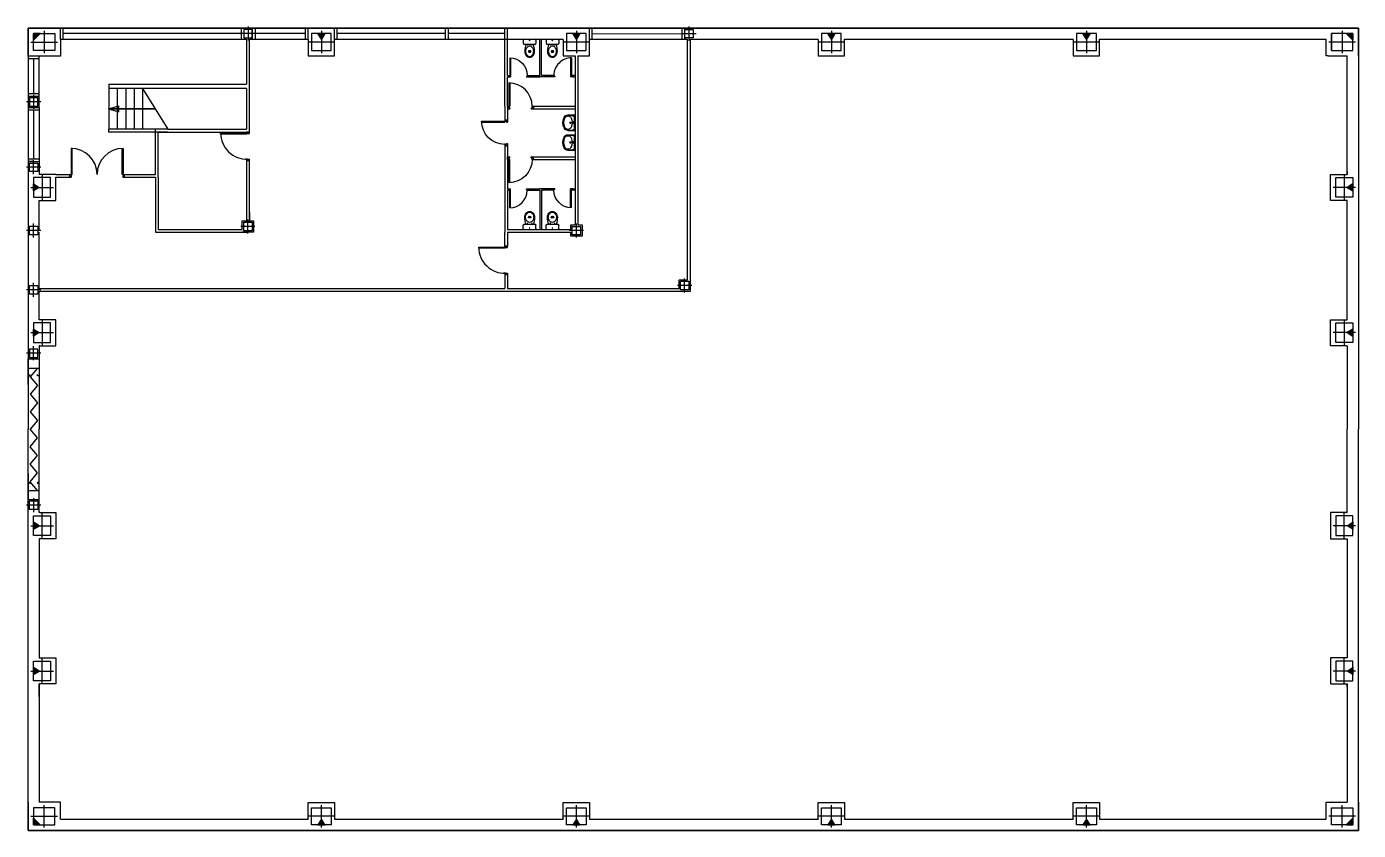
# Model space of a CAD drawing. Header units: millimetres. Extents: x 2499.3 to 2547.2, y 1705.7 to 1775.5.
# Drawn here: x 2499.88 to 2547.22, y 1746.9 to 1775.49 of the extents above; entities that cross this region are included whole.
import ezdxf

# ---------------------------------------------------------------- set-up
doc = ezdxf.new("R2010")
doc.units = ezdxf.units.MM
doc.linetypes.add('CENTER', pattern=[2, 1.25, -0.25, 0.25, -0.25])
doc.linetypes.add('PLANTA1$0$CONTINUA', pattern=[0])
for name, color, linetype in [('CABINAS', 7, 'Continuous'), ('ESTRUCTURA - PILARES', 7, 'Continuous'), ('ESTRUCTURA - PILARES - CRECIMIENTO', 7, 'Continuous'), ('ESTRUCTURA - PILARES EJES', 7, 'CENTER'), ('FORRADO', 7, 'Continuous'), ('MUROS', 7, 'Continuous'), ('Nave', 7, 'Continuous'), ('PROYECCION', 7, 'Continuous'), ('PUERTAS', 7, 'Continuous'), ('PUERTAS 2', 9, 'Continuous')]:
    doc.layers.add(name, color=color, linetype=linetype)
doc.layers.add('SANITARIOS', color=251, linetype='Continuous', true_color=0x646464)

# ---------------------------------------------------------------- blocks, each defined once
blk = doc.blocks.new('PLANTA1$0$SANLP')
for p, q in [((-0.275, -0.258), (-0.275, -0.022)), ((-0.275, -0.258), (-0.248, -0.08)), ((-0.258, -0.005), (0.258, -0.005)), ((-0.181, -0.022), (0.181, -0.022)), ((-0.042, -0.066), (0.042, -0.066)), ((-0.034, -0.17), (0.034, -0.17)), ((0, -0.023), (0, -0.108)), ((0, -0.136), (0, -0.204)), ((0.275, -0.258), (0.248, -0.08)), ((0.275, -0.258), (0.275, -0.022))]:
    blk.add_line(p, q)
for centre, radius in [((0, -0.066), 0.0254), ((0, -0.17), 0.0169)]:
    blk.add_circle(centre, radius)
for centre, radius, start, end in [((-0.258, -0.022), 0.0169, 90, 180), ((-0.123, -0.258), 0.152, 180, 245.5415), ((-0.181, -0.09), 0.0677, 90, 171.5088), ((-0.123, -0.258), 0.118, 114.4585, 180), ((-0.123, -0.258), 0.118, 180, 245.5415), ((0, 0.012), 0.449, 245.5415, 294.4585), ((0, -0.527), 0.415, 65.5415, 114.4585), ((0, 0.012), 0.415, 245.5415, 294.4585), ((0.123, -0.258), 0.118, 0, 65.5415), ((0.123, -0.258), 0.118, 294.4585, 0), ((0.181, -0.09), 0.0677, 8.4912, 90), ((0.123, -0.258), 0.152, 294.4585, 0), ((0.258, -0.022), 0.0169, 0, 90)]:
    blk.add_arc(centre, radius, start, end)
blk = doc.blocks.new('PLANTA1$0$825')
for p, q in [((0.004, -0.061), (0.004, -0.945)), ((0.035, -0.061), (0.035, -0.886)), ((-0.046, -0.886), (0.035, -0.886)), ((0.004, -0.945), (0.035, -0.945)), ((0.035, -0.945), (0.035, -0.986)), ((0.799, -0.945), (0.829, -0.945)), ((0.799, -0.945), (0.799, -0.986)), ((0.829, -0.886), (0.829, -0.945)), ((0.829, -0.886), (0.879, -0.886)), ((-0.046, -0.986), (0.035, -0.986)), ((-0.046, -0.986), (0.035, -0.986)), ((0.799, -0.986), (0.879, -0.986))]:
    blk.add_line(p, q)
blk.add_arc((0.004, -0.886), 0.825, 0, 90)
blk = doc.blocks.new('PLANTA1$0$5H')
at = {"layer": 'SANITARIOS'}
for p, q in [((-195, 0), (195, 0)), ((-225, -30), (-225, -150)), ((-222, -157), (-204, -177)), ((-197, -180), (197, -180)), ((-46, -429), (-46, -428)), ((46, -429), (46, -428)), ((222, -157), (204, -177)), ((225, -30), (225, -150))]:
    blk.add_line(p, q, dxfattribs=at)
blk.add_lwpolyline([(-175, -429, 0.08047), (-162, -510, 0.089114), (-126, -576, 0.104875), (-67, -624, 0.119595), (0, -640, 0.119595), (67, -624, 0.104875), (126, -576, 0.089114), (162, -510, 0.08047), (175, -429, 0.08047)], format="xyb", dxfattribs=at)
blk.add_lwpolyline([(146, -429, 0.08047), (134, -358, 0.089114), (103, -301, 0.104875), (54, -261, 0.119595), (0, -248, 0.119595), (-54, -261, 0.104875), (-103, -301, 0.089114), (-134, -358, 0.08047), (-146, -429, 0.08047), (-134, -500, 0.089114), (-103, -558, 0.104875), (-54, -598, 0.119595), (0, -611, 0.119595), (54, -598, 0.104875), (103, -558, 0.089114), (134, -500, 0.08047)], format="xyb", close=True, dxfattribs=at)
for centre in [(-80, -208), (0, -50), (80, -208)]:
    blk.add_circle(centre, 6.92, dxfattribs=at)
for centre, radius, start, end in [((-195, -30), 30, 90, 180), ((195, -30), 30, 0, 90), ((-215, -150), 10, 180, 222.3196), ((-197, -170), 10, 222.3196, 270), ((801, -453), 976, 163.7546, 178.6065), ((-31, -428), 15, 114.8228, 180), ((0, -429), 45.7, 180, 0), ((0, -494), 88, 65.1772, 114.8228), ((-1, -486), 44.4, 37.3841, 141.5838), ((31, -428), 15, 0, 65.1772), ((-801, -453), 976, 1.3935, 16.2454), ((197, -170), 10, 270, 317.6804), ((215, -150), 10, 317.6804, 0)]:
    blk.add_arc(centre, radius, start, end, dxfattribs=at)
blk = doc.blocks.new('PLANTA1$0$A$C3D191EB4')
for p, q in [((0, 0.675), (0.08, 0.675)), ((0, 0.675), (0.08, 0.675)), ((0, 0.625), (0.08, 0.625)), ((0.05, 0.65), (0.08, 0.65)), ((0.05, 0), (0.05, 0.65)), ((0.08, 0.65), (0.08, 0.675)), ((0.08, 0.001), (0.08, 0.625)), ((0.645, 0.65), (0.645, 0.675)), ((0.645, 0.675), (0.725, 0.675)), ((0.645, 0.65), (0.675, 0.65)), ((0.675, 0.625), (0.675, 0.65)), ((0.675, 0.625), (0.725, 0.625))]:
    blk.add_line(p, q)
blk.add_arc((0.05, 0.625), 0.625, 270, 0)

msp = doc.modelspace()

# ---------------------------------------------------------------- hatches: boundary and pattern name
at = {"layer": 'ESTRUCTURA - PILARES - CRECIMIENTO'}
for points in [[(2500.363, 1775.237), (2500.133, 1775.237), (2500.133, 1775.007)], [(2510.488, 1775.237), (2510.363, 1775.037), (2510.238, 1775.237)], [(2519.553, 1775.237), (2519.428, 1775.037), (2519.303, 1775.237)], [(2528.617, 1775.237), (2528.492, 1775.037), (2528.367, 1775.237)], [(2537.682, 1775.237), (2537.557, 1775.037), (2537.432, 1775.237)], [(2546.791, 1775.237), (2547.021, 1775.237), (2547.021, 1775.007)], [(2500.133, 1769.894), (2500.333, 1769.769), (2500.133, 1769.644)], [(2547.021, 1769.894), (2546.821, 1769.769), (2547.021, 1769.644)], [(2500.133, 1764.726), (2500.333, 1764.601), (2500.133, 1764.476)], [(2547.021, 1764.726), (2546.821, 1764.601), (2547.021, 1764.476)], [(2500.133, 1757.607), (2500.333, 1757.732), (2500.133, 1757.857)], [(2547.021, 1757.607), (2546.821, 1757.732), (2547.021, 1757.857)], [(2500.133, 1752.439), (2500.333, 1752.564), (2500.133, 1752.689)], [(2547.021, 1752.439), (2546.821, 1752.564), (2547.021, 1752.689)], [(2500.363, 1747.096), (2500.133, 1747.096), (2500.133, 1747.326)], [(2510.488, 1747.096), (2510.363, 1747.296), (2510.238, 1747.096)], [(2519.553, 1747.096), (2519.428, 1747.296), (2519.303, 1747.096)], [(2528.617, 1747.096), (2528.492, 1747.296), (2528.367, 1747.096)], [(2537.682, 1747.096), (2537.557, 1747.296), (2537.432, 1747.096)], [(2546.791, 1747.096), (2547.021, 1747.096), (2547.021, 1747.326)]]:
    msp.add_hatch(color=256, dxfattribs=at).paths.add_polyline_path(points)

# ---------------------------------------------------------------- linework, layer by layer
for p, q in [((2499.933, 1762.756, 0), (2499.933, 1763.667, 0)), ((2499.933, 1763.667, 0), (2500.333, 1763.667, 0)), ((2500.333, 1763.667, 0), (2500.333, 1762.756, 0)), ((2499.937, 1763.343, 0), (2500.333, 1763.343, 0)), ((2499.937, 1763.027, 0), (2499.937, 1763.066, 0)), ((2499.937, 1763.066, 0), (2500.001, 1763.066, 0)), ((2500.001, 1763.066, 0), (2500.001, 1763.11, 0)), ((2500.27, 1763.343, 0), (2500.006, 1763.033, 0)), ((2500.006, 1763.033, 0), (2500.27, 1762.722, 0)), ((2500.27, 1763.066, 0), (2500.27, 1763.11, 0)), ((2500.337, 1763.066, 0), (2500.27, 1763.066, 0)), ((2500.27, 1762.722, 0), (2500.006, 1762.411, 0)), ((2500.006, 1762.411, 0), (2500.27, 1762.1, 0)), ((2500.27, 1762.1, 0), (2500.006, 1761.789, 0)), ((2500.27, 1761.479, 0), (2500.004, 1761.167, 0)), ((2500.006, 1761.789, 0), (2500.27, 1761.479, 0)), ((2500.27, 1760.854, 0), (2500.004, 1761.167, 0)), ((2500.006, 1760.544, 0), (2500.27, 1760.854, 0)), ((2500.27, 1760.233, 0), (2500.006, 1760.544, 0)), ((2500.006, 1759.922, 0), (2500.27, 1760.233, 0)), ((2499.933, 1759.577, 0), (2499.933, 1758.667, 0)), ((2500.27, 1759.611, 0), (2500.006, 1759.922, 0)), ((2500.006, 1759.3, 0), (2500.27, 1759.611, 0)), ((2500.333, 1758.667, 0), (2500.333, 1759.577, 0)), ((2499.937, 1759.306, 0), (2499.937, 1759.267, 0)), ((2499.937, 1759.267, 0), (2500.001, 1759.267, 0)), ((2500.001, 1759.267, 0), (2500.001, 1759.223, 0)), ((2500.27, 1758.99, 0), (2500.006, 1759.3, 0)), ((2500.337, 1759.267, 0), (2500.27, 1759.267, 0)), ((2500.27, 1759.267, 0), (2500.27, 1759.223, 0)), ((2499.933, 1758.667, 0), (2500.333, 1758.667, 0)), ((2499.937, 1758.99, 0), (2500.333, 1758.99, 0))]:
    msp.add_line(p, q)
at = {"color": 0, "linetype": 'ByBlock', "elevation": 0}
for points in [[(2506.779, 1771.664), (2506.779, 1771.699), (2507.704, 1771.699), (2507.704, 1771.664)], [(2507.704, 1771.737), (2507.704, 1771.699), (2507.739, 1771.699), (2507.739, 1771.689), (2507.804, 1771.689), (2507.804, 1771.737)], [(2501.496, 1771.153), (2501.461, 1771.153), (2501.461, 1770.228), (2501.496, 1770.228)], [(2503.276, 1771.153), (2503.311, 1771.153), (2503.311, 1770.228), (2503.276, 1770.228)], [(2501.423, 1770.228), (2501.461, 1770.228), (2501.461, 1770.193), (2501.471, 1770.193), (2501.471, 1770.128), (2501.423, 1770.128)], [(2503.348, 1770.228), (2503.311, 1770.228), (2503.311, 1770.193), (2503.301, 1770.193), (2503.301, 1770.128), (2503.348, 1770.128)], [(2515.953, 1767.604), (2515.953, 1767.639), (2516.878, 1767.639), (2516.878, 1767.604)], [(2516.878, 1767.676), (2516.878, 1767.639), (2516.913, 1767.639), (2516.913, 1767.629), (2516.978, 1767.629), (2516.978, 1767.676)]]:
    msp.add_lwpolyline(points, close=True, dxfattribs=at)
at = {"color": 0, "linetype": 'ByBlock'}
for centre, start, end in [((2507.704, 1771.699, 0), 180, 272.1685), ((2501.461, 1770.228, 0), 0, 90), ((2503.311, 1770.228, 0), 90, 180), ((2516.878, 1767.639), 180, 272.1685)]:
    msp.add_arc(centre, 0.925, start, end, dxfattribs=at)
at = {"layer": 'CABINAS', "linetype": 'PLANTA1$0$CONTINUA'}
for p, q in [((2518.129, 1773.75), (2518.129, 1775.037)), ((2518.179, 1773.75), (2518.179, 1775.037)), ((2516.978, 1773.75), (2517.005, 1773.75)), ((2516.978, 1773.7), (2517.005, 1773.7)), ((2517.73, 1773.75), (2517.73, 1773.7)), ((2517.73, 1773.75), (2518.126, 1773.75)), ((2517.73, 1773.7), (2518.126, 1773.7)), ((2518.129, 1773.75), (2518.126, 1773.75)), ((2518.575, 1773.7), (2518.126, 1773.7)), ((2518.575, 1773.75), (2518.179, 1773.75)), ((2518.575, 1773.75), (2518.575, 1773.7)), ((2519.378, 1773.75), (2519.3, 1773.75)), ((2516.978, 1769.669), (2517.005, 1769.669)), ((2517.73, 1769.669), (2517.73, 1769.719)), ((2517.73, 1769.719), (2518.126, 1769.719)), ((2517.73, 1769.669), (2518.126, 1769.669)), ((2518.575, 1769.719), (2518.126, 1769.719)), ((2518.129, 1769.669), (2518.126, 1769.669)), ((2518.129, 1769.669), (2518.129, 1768.275)), ((2518.179, 1769.669), (2518.179, 1768.275)), ((2518.575, 1769.669), (2518.179, 1769.669)), ((2518.575, 1769.669), (2518.575, 1769.719)), ((2519.378, 1769.669), (2519.3, 1769.669))]:
    msp.add_line(p, q, dxfattribs=at)
at = {"layer": 'CABINAS'}
for p, q in [((2517.005, 1773.75), (2517.005, 1773.7)), ((2519.3, 1773.75), (2519.3, 1773.7)), ((2517.005, 1769.669), (2517.005, 1769.719)), ((2519.3, 1769.669), (2519.3, 1769.719))]:
    msp.add_line(p, q, dxfattribs=at)
at = {"layer": 'ESTRUCTURA - PILARES', "elevation": 0}
for points in [[(2499.933, 1774.437), (2499.933, 1774.437), (2499.933, 1775.437), (2501.083, 1775.437)], [(2500.883, 1774.937), (2500.883, 1774.637), (2500.133, 1774.637), (2500.133, 1775.237), (2500.883, 1775.237), (2500.883, 1774.937)], [(2510.013, 1774.937), (2510.013, 1774.637), (2510.713, 1774.637), (2510.713, 1775.237), (2510.013, 1775.237), (2510.013, 1774.937)], [(2528.142, 1774.937), (2528.142, 1774.637), (2528.842, 1774.637), (2528.842, 1775.237), (2528.142, 1775.237), (2528.142, 1774.937)], [(2537.207, 1774.937), (2537.207, 1774.637), (2537.907, 1774.637), (2537.907, 1775.237), (2537.207, 1775.237), (2537.207, 1774.937)], [(2547.221, 1774.437), (2547.221, 1774.437), (2547.221, 1775.437), (2546.071, 1775.437)], [(2546.271, 1774.937), (2546.271, 1774.637), (2547.021, 1774.637), (2547.021, 1775.237), (2546.271, 1775.237), (2546.271, 1774.937)], [(2501.083, 1775.037), (2501.083, 1774.937), (2501.083, 1774.437), (2500.333, 1774.437)], [(2500.433, 1769.419), (2500.733, 1769.419), (2500.733, 1770.119), (2500.133, 1770.119), (2500.133, 1769.419), (2500.433, 1769.419)], [(2546.721, 1769.419), (2546.421, 1769.419), (2546.421, 1770.119), (2547.021, 1770.119), (2547.021, 1769.419), (2546.721, 1769.419)], [(2507.549, 1768.275), (2507.549, 1768.574), (2507.948, 1768.574), (2507.948, 1768.175)], [(2507.948, 1768.175), (2507.549, 1768.175)], [(2500.433, 1764.251), (2500.733, 1764.251), (2500.733, 1764.951), (2500.133, 1764.951), (2500.133, 1764.251), (2500.433, 1764.251)], [(2546.721, 1764.251), (2546.421, 1764.251), (2546.421, 1764.951), (2547.021, 1764.951), (2547.021, 1764.251), (2546.721, 1764.251)], [(2500.433, 1758.082), (2500.733, 1758.082), (2500.733, 1757.382), (2500.133, 1757.382), (2500.133, 1758.082), (2500.433, 1758.082)], [(2546.721, 1758.082), (2546.421, 1758.082), (2546.421, 1757.382), (2547.021, 1757.382), (2547.021, 1758.082), (2546.721, 1758.082)], [(2500.433, 1752.914), (2500.733, 1752.914), (2500.733, 1752.214), (2500.133, 1752.214), (2500.133, 1752.914), (2500.433, 1752.914)], [(2546.721, 1752.914), (2546.421, 1752.914), (2546.421, 1752.214), (2547.021, 1752.214), (2547.021, 1752.914), (2546.721, 1752.914)], [(2499.933, 1747.896), (2499.933, 1747.896), (2499.933, 1746.896), (2501.083, 1746.896)], [(2501.083, 1747.296), (2501.083, 1747.396), (2501.083, 1747.896), (2500.333, 1747.896)], [(2546.071, 1747.296), (2546.071, 1747.396), (2546.071, 1747.896), (2546.821, 1747.896)], [(2547.221, 1747.896), (2547.221, 1747.896), (2547.221, 1746.896), (2546.071, 1746.896)], [(2500.883, 1747.396), (2500.883, 1747.696), (2500.133, 1747.696), (2500.133, 1747.096), (2500.883, 1747.096), (2500.883, 1747.396)], [(2510.013, 1747.396), (2510.013, 1747.696), (2510.713, 1747.696), (2510.713, 1747.096), (2510.013, 1747.096), (2510.013, 1747.396)], [(2528.142, 1747.396), (2528.142, 1747.696), (2528.842, 1747.696), (2528.842, 1747.096), (2528.142, 1747.096), (2528.142, 1747.396)], [(2537.207, 1747.396), (2537.207, 1747.696), (2537.907, 1747.696), (2537.907, 1747.096), (2537.207, 1747.096), (2537.207, 1747.396)], [(2546.271, 1747.396), (2546.271, 1747.696), (2547.021, 1747.696), (2547.021, 1747.096), (2546.271, 1747.096), (2546.271, 1747.396)]]:
    msp.add_lwpolyline(points, dxfattribs=at)
for points in [[(2507.904, 1775.387), (2507.604, 1775.387), (2507.604, 1775.087), (2507.904, 1775.087)], [(2500.283, 1772.959), (2499.983, 1772.959), (2499.983, 1772.659), (2500.283, 1772.659)], [(2500.283, 1770.334), (2499.983, 1770.334), (2499.983, 1770.634), (2500.283, 1770.634)], [(2500.283, 1768.085), (2499.983, 1768.085), (2499.983, 1768.385), (2500.283, 1768.385)], [(2507.898, 1768.225), (2507.598, 1768.225), (2507.598, 1768.525), (2507.898, 1768.525)], [(2500.283, 1765.975), (2499.983, 1765.975), (2499.983, 1766.275), (2500.283, 1766.275)], [(2500.283, 1764.017), (2499.983, 1764.017), (2499.983, 1763.717), (2500.283, 1763.717)], [(2500.283, 1758.316), (2499.983, 1758.316), (2499.983, 1758.616), (2500.283, 1758.616)]]:
    msp.add_lwpolyline(points, close=True, dxfattribs=at)
at = {"layer": 'ESTRUCTURA - PILARES'}
for points in [[(2519.078, 1774.937), (2519.078, 1774.637), (2519.778, 1774.637), (2519.778, 1775.237), (2519.078, 1775.237), (2519.078, 1774.937)], [(2523.179, 1775.037), (2523.179, 1775.437)], [(2523.679, 1775.437), (2523.679, 1775.437)], [(2519.226, 1768.275), (2519.226, 1768.431), (2519.378, 1768.431)], [(2519.478, 1768.431), (2519.625, 1768.431), (2519.625, 1768.032), (2519.226, 1768.032), (2519.226, 1768.175)], [(2523.073, 1766.175), (2523.073, 1766.478), (2523.378, 1766.478)], [(2519.078, 1747.396), (2519.078, 1747.696), (2519.778, 1747.696), (2519.778, 1747.096), (2519.078, 1747.096), (2519.078, 1747.396)]]:
    msp.add_lwpolyline(points, dxfattribs=at)
for points in [[(2523.579, 1775.085), (2523.279, 1775.085), (2523.279, 1775.385), (2523.579, 1775.385)], [(2519.576, 1768.081), (2519.276, 1768.081), (2519.276, 1768.381), (2519.576, 1768.381)], [(2523.423, 1766.129), (2523.123, 1766.129), (2523.123, 1766.429), (2523.423, 1766.429)]]:
    msp.add_lwpolyline(points, close=True, dxfattribs=at)
at = {"layer": 'ESTRUCTURA - PILARES - CRECIMIENTO', "elevation": 0}
for points in [[(2500.363, 1775.237), (2500.133, 1775.237), (2500.133, 1775.007), (2500.363, 1775.237)], [(2510.488, 1775.237), (2510.363, 1775.037), (2510.238, 1775.237), (2510.488, 1775.237)], [(2528.617, 1775.237), (2528.492, 1775.037), (2528.367, 1775.237), (2528.617, 1775.237)], [(2537.682, 1775.237), (2537.557, 1775.037), (2537.432, 1775.237), (2537.682, 1775.237)], [(2546.791, 1775.237), (2547.021, 1775.237), (2547.021, 1775.007), (2546.791, 1775.237)], [(2500.133, 1769.894), (2500.333, 1769.769), (2500.133, 1769.644), (2500.133, 1769.894)], [(2547.021, 1769.894), (2546.821, 1769.769), (2547.021, 1769.644), (2547.021, 1769.894)], [(2500.133, 1764.726), (2500.333, 1764.601), (2500.133, 1764.476), (2500.133, 1764.726)], [(2547.021, 1764.726), (2546.821, 1764.601), (2547.021, 1764.476), (2547.021, 1764.726)], [(2500.133, 1757.607), (2500.333, 1757.732), (2500.133, 1757.857), (2500.133, 1757.607)], [(2547.021, 1757.607), (2546.821, 1757.732), (2547.021, 1757.857), (2547.021, 1757.607)], [(2500.133, 1752.439), (2500.333, 1752.564), (2500.133, 1752.689), (2500.133, 1752.439)], [(2547.021, 1752.439), (2546.821, 1752.564), (2547.021, 1752.689), (2547.021, 1752.439)], [(2500.363, 1747.096), (2500.133, 1747.096), (2500.133, 1747.326), (2500.363, 1747.096)], [(2510.488, 1747.096), (2510.363, 1747.296), (2510.238, 1747.096), (2510.488, 1747.096)], [(2528.617, 1747.096), (2528.492, 1747.296), (2528.367, 1747.096), (2528.617, 1747.096)], [(2537.682, 1747.096), (2537.557, 1747.296), (2537.432, 1747.096), (2537.682, 1747.096)], [(2546.791, 1747.096), (2547.021, 1747.096), (2547.021, 1747.326), (2546.791, 1747.096)]]:
    msp.add_lwpolyline(points, dxfattribs=at)
at = {"layer": 'ESTRUCTURA - PILARES - CRECIMIENTO'}
for points in [[(2519.553, 1775.237), (2519.428, 1775.037), (2519.303, 1775.237), (2519.553, 1775.237)], [(2519.553, 1747.096), (2519.428, 1747.296), (2519.303, 1747.096), (2519.553, 1747.096)]]:
    msp.add_lwpolyline(points, dxfattribs=at)
at = {"layer": 'ESTRUCTURA - PILARES EJES'}
for p, q in [((2500.508, 1775.337, 0), (2500.508, 1774.537, 0)), ((2508.004, 1775.237, 0), (2507.504, 1775.237, 0)), ((2507.754, 1775.487, 0), (2507.754, 1774.987, 0)), ((2510.363, 1775.337, 0), (2510.363, 1774.537, 0)), ((2519.428, 1775.337), (2519.428, 1774.537)), ((2523.679, 1775.235), (2523.179, 1775.235)), ((2523.429, 1774.985), (2523.429, 1775.485)), ((2528.492, 1775.337, 0), (2528.492, 1774.537, 0)), ((2537.557, 1775.337, 0), (2537.557, 1774.537, 0)), ((2546.646, 1775.337, 0), (2546.646, 1774.537, 0)), ((2546.646, 1775.337, 0), (2546.646, 1774.537, 0)), ((2500.033, 1774.937, 0), (2500.983, 1774.937, 0)), ((2510.813, 1774.937, 0), (2509.913, 1774.937, 0)), ((2519.878, 1774.937), (2518.978, 1774.937)), ((2528.942, 1774.937, 0), (2528.042, 1774.937, 0)), ((2538.007, 1774.937, 0), (2537.107, 1774.937, 0)), ((2547.121, 1774.937, 0), (2546.171, 1774.937, 0)), ((2547.096, 1774.937, 0), (2546.196, 1774.937, 0)), ((2500.133, 1773.059), (2500.133, 1772.559)), ((2500.383, 1772.809), (2499.883, 1772.809)), ((2500.383, 1770.484), (2499.883, 1770.484)), ((2500.133, 1770.234), (2500.133, 1770.734)), ((2500.433, 1770.219, 0), (2500.433, 1769.319, 0)), ((2546.721, 1770.219, 0), (2546.721, 1769.319, 0)), ((2500.033, 1769.769, 0), (2500.833, 1769.769, 0)), ((2547.121, 1769.769, 0), (2546.321, 1769.769, 0)), ((2507.748, 1768.125), (2507.748, 1768.625)), ((2500.383, 1768.235, 0), (2499.883, 1768.235, 0)), ((2500.133, 1767.985, 0), (2500.133, 1768.485, 0)), ((2507.998, 1768.375), (2507.498, 1768.375)), ((2519.675, 1768.231), (2519.176, 1768.231)), ((2519.426, 1767.981), (2519.426, 1768.481)), ((2500.133, 1765.875), (2500.133, 1766.375)), ((2523.523, 1766.279), (2523.023, 1766.279)), ((2523.273, 1766.029), (2523.273, 1766.529)), ((2500.383, 1766.125), (2499.883, 1766.125)), ((2500.433, 1765.051, 0), (2500.433, 1764.151, 0)), ((2546.721, 1765.051), (2546.721, 1764.151)), ((2500.033, 1764.601, 0), (2500.833, 1764.601, 0)), ((2547.121, 1764.601), (2546.321, 1764.601)), ((2500.383, 1763.867, 0), (2499.883, 1763.867, 0)), ((2500.133, 1763.617, 0), (2500.133, 1764.117, 0)), ((2500.133, 1758.716, 0), (2500.133, 1758.217, 0)), ((2500.383, 1758.466, 0), (2499.883, 1758.466, 0)), ((2500.433, 1757.282, 0), (2500.433, 1758.182, 0)), ((2546.721, 1757.282), (2546.721, 1758.182)), ((2500.033, 1757.732, 0), (2500.833, 1757.732, 0)), ((2547.121, 1757.732), (2546.321, 1757.732)), ((2500.433, 1752.114, 0), (2500.433, 1753.014, 0)), ((2546.721, 1752.114, 0), (2546.721, 1753.014, 0)), ((2500.033, 1752.564, 0), (2500.833, 1752.564, 0)), ((2547.121, 1752.564, 0), (2546.321, 1752.564, 0)), ((2500.508, 1746.996, 0), (2500.508, 1747.796, 0)), ((2510.363, 1746.996, 0), (2510.363, 1747.796, 0)), ((2519.428, 1746.996), (2519.428, 1747.796)), ((2528.492, 1746.996, 0), (2528.492, 1747.796, 0)), ((2537.557, 1746.996, 0), (2537.557, 1747.796, 0)), ((2546.646, 1746.996, 0), (2546.646, 1747.796, 0)), ((2546.646, 1746.996, 0), (2546.646, 1747.796, 0)), ((2500.033, 1747.396, 0), (2500.983, 1747.396, 0)), ((2510.813, 1747.396, 0), (2509.913, 1747.396, 0)), ((2519.878, 1747.396), (2518.978, 1747.396)), ((2528.942, 1747.396, 0), (2528.042, 1747.396, 0)), ((2538.007, 1747.396, 0), (2537.107, 1747.396, 0)), ((2547.121, 1747.396, 0), (2546.171, 1747.396, 0)), ((2547.096, 1747.396, 0), (2546.196, 1747.396, 0))]:
    msp.add_line(p, q, dxfattribs=at)
at = {"layer": 'FORRADO', "linetype": 'PLANTA1$0$CONTINUA'}
for p, q in [((2500.923, 1770.229, 0), (2500.333, 1770.229, 0)), ((2500.923, 1770.228, 0), (2500.923, 1770.229, 0)), ((2500.923, 1769.299, 0), (2500.923, 1770.128, 0)), ((2546.231, 1769.299, 0), (2546.231, 1770.229, 0)), ((2546.231, 1770.229, 0), (2546.821, 1770.229, 0)), ((2500.923, 1769.299, 0), (2500.923, 1769.719, 0)), ((2546.231, 1769.299, 0), (2546.231, 1769.719, 0)), ((2500.333, 1768.275), (2500.333, 1769.299)), ((2500.333, 1769.299, 0), (2500.923, 1769.299, 0)), ((2546.821, 1769.299, 0), (2546.231, 1769.299, 0)), ((2546.821, 1766.342, 0), (2546.821, 1769.299, 0)), ((2500.333, 1766.175), (2500.333, 1768.175)), ((2546.821, 1765.372, 0), (2546.821, 1766.242, 0)), ((2500.333, 1765.372), (2500.333, 1766.075)), ((2500.333, 1756.961), (2500.333, 1756.091)), ((2546.821, 1756.961, 0), (2546.821, 1756.091, 0)), ((2500.333, 1755.991), (2500.333, 1753.034)), ((2546.821, 1755.991, 0), (2546.821, 1753.034, 0)), ((2500.333, 1753.034, 0), (2500.923, 1753.034, 0)), ((2500.923, 1753.034, 0), (2500.923, 1752.614, 0)), ((2500.923, 1753.034, 0), (2500.923, 1752.104, 0)), ((2546.821, 1753.034, 0), (2546.231, 1753.034, 0)), ((2546.231, 1753.034, 0), (2546.231, 1752.104, 0)), ((2546.231, 1753.034, 0), (2546.231, 1752.614, 0)), ((2500.923, 1752.104, 0), (2500.333, 1752.104, 0)), ((2546.231, 1752.104, 0), (2546.821, 1752.104, 0))]:
    msp.add_line(p, q, dxfattribs=at)
at = {"layer": 'FORRADO', "linetype": 'PLANTA1$0$CONTINUA', "elevation": 0}
for points in [[(2507.804, 1775.437), (2507.804, 1775.437)], [(2501.083, 1775.037), (2507.704, 1775.037)], [(2507.804, 1775.037), (2509.894, 1775.037)], [(2507.804, 1771.689), (2507.804, 1775.037)], [(2509.894, 1775.021), (2509.894, 1774.447), (2510.823, 1774.447), (2510.823, 1775.037), (2514.778, 1775.037)], [(2514.878, 1775.037), (2516.878, 1775.037)], [(2514.878, 1775.037), (2516.978, 1775.037)], [(2516.978, 1775.037), (2518.958, 1775.037)], [(2518.958, 1775.021), (2518.958, 1774.447), (2519.378, 1774.447)], [(2519.478, 1774.447), (2519.888, 1774.447), (2519.888, 1775.037), (2523.378, 1775.037)], [(2523.478, 1775.037), (2528.023, 1775.037)], [(2528.023, 1775.021), (2528.023, 1774.447), (2528.952, 1774.447), (2528.952, 1775.037), (2537.087, 1775.037)], [(2537.087, 1775.021), (2537.087, 1774.447), (2538.017, 1774.447), (2538.017, 1775.037), (2546.081, 1775.037)], [(2547.081, 1774.937), (2547.081, 1774.937)], [(2500.333, 1772.609), (2500.333, 1774.437)], [(2546.152, 1774.447), (2546.152, 1774.447), (2546.821, 1774.447)], [(2546.821, 1770.229), (2546.821, 1774.447)], [(2507.804, 1768.574), (2507.804, 1770.775)], [(2500.333, 1769.769), (2500.333, 1769.769)], [(2546.821, 1769.769), (2546.821, 1769.769)], [(2546.821, 1765.061), (2546.821, 1767.619)], [(2500.333, 1766.175), (2500.333, 1767.429)], [(2500.333, 1766.175), (2500.333, 1766.265)], [(2500.333, 1765.061), (2500.333, 1766.075)], [(2500.349, 1764.131), (2500.923, 1764.131), (2500.923, 1765.061), (2500.333, 1765.061)], [(2546.805, 1764.131), (2546.231, 1764.131), (2546.231, 1765.061), (2546.821, 1765.061)], [(2500.349, 1758.202), (2500.923, 1758.202), (2500.923, 1757.272), (2500.333, 1757.272)], [(2546.805, 1758.202), (2546.231, 1758.202), (2546.231, 1757.272), (2546.821, 1757.272)], [(2500.333, 1757.272), (2500.333, 1754.714)], [(2546.821, 1757.272), (2546.821, 1754.714)], [(2500.333, 1752.564), (2500.333, 1752.564)], [(2546.821, 1752.564), (2546.821, 1752.564)], [(2500.333, 1752.104), (2500.333, 1747.896)], [(2546.821, 1752.104), (2546.821, 1747.896)], [(2509.894, 1747.312), (2509.894, 1747.886), (2510.823, 1747.886), (2510.823, 1747.296), (2518.958, 1747.296)], [(2518.958, 1747.312), (2518.958, 1747.886), (2519.888, 1747.886), (2519.888, 1747.296), (2523.478, 1747.296)], [(2528.023, 1747.312), (2528.023, 1747.886), (2528.952, 1747.886), (2528.952, 1747.296), (2537.087, 1747.296)], [(2537.087, 1747.312), (2537.087, 1747.886), (2538.017, 1747.886), (2538.017, 1747.296), (2546.071, 1747.296)], [(2501.083, 1747.296), (2507.704, 1747.296)], [(2507.704, 1747.296), (2509.894, 1747.296)], [(2523.478, 1747.296), (2528.023, 1747.296)]]:
    msp.add_lwpolyline(points, dxfattribs=at)
at = {"layer": 'MUROS', "linetype": 'PLANTA1$0$CONTINUA'}
for p, q in [((2501.053, 1775.437), (2499.933, 1775.437)), ((2499.933, 1775.437), (2499.933, 1774.437)), ((2499.933, 1774.637), (2499.933, 1775.437)), ((2501.053, 1775.437, 0), (2518.958, 1775.437, 0)), ((2546.101, 1775.437, 0), (2547.221, 1775.437, 0)), ((2547.221, 1775.437, 0), (2547.221, 1774.437, 0)), ((2547.221, 1774.637, 0), (2547.221, 1775.437, 0)), ((2499.933, 1746.896), (2499.933, 1747.896)), ((2547.221, 1746.896, 0), (2547.221, 1747.896, 0)), ((2499.933, 1747.696), (2499.933, 1746.896)), ((2547.221, 1747.696, 0), (2547.221, 1746.896, 0)), ((2501.053, 1746.896), (2499.933, 1746.896)), ((2501.053, 1746.896, 0), (2518.958, 1746.896, 0)), ((2546.101, 1746.896, 0), (2547.221, 1746.896, 0))]:
    msp.add_line(p, q, dxfattribs=at)
at = {"layer": 'MUROS'}
for p, q in [((2519.378, 1774.447, 0), (2519.378, 1772.5)), ((2504.004, 1773.287, 0), (2504.904, 1771.837, 0)), ((2516.878, 1772.659), (2516.878, 1772.559)), ((2516.978, 1772.659), (2516.978, 1772.559)), ((2517.878, 1772.659), (2519.378, 1772.659)), ((2517.878, 1772.559), (2519.378, 1772.559)), ((2517.903, 1772.659), (2517.903, 1772.559)), ((2519.378, 1772.559), (2519.378, 1770.859)), ((2516.878, 1772.172, 0), (2516.978, 1772.172, 0)), ((2516.878, 1771.247, 0), (2516.978, 1771.247, 0)), ((2516.978, 1770.759), (2516.978, 1770.859)), ((2517.878, 1770.859), (2519.378, 1770.859)), ((2517.878, 1770.759), (2519.378, 1770.759)), ((2517.903, 1770.759), (2517.903, 1770.859))]:
    msp.add_line(p, q, dxfattribs=at)
at = {"layer": 'Nave'}
for p, q in [((2509.88, 1775.437), (2499.933, 1775.437)), ((2499.933, 1775.437), (2499.933, 1774.637)), ((2499.933, 1775.437), (2547.221, 1775.437)), ((2501.083, 1775.037, 0), (2501.083, 1775.437)), ((2501.083, 1775.037, 0), (2501.083, 1775.437, 0)), ((2501.183, 1775.037, 0), (2501.183, 1775.437, 0)), ((2507.504, 1775.237, 0), (2501.183, 1775.237, 0)), ((2507.504, 1775.437, 0), (2507.504, 1775.037)), ((2507.904, 1775.437), (2507.904, 1775.037, 0)), ((2508.004, 1775.437), (2508.004, 1775.037, 0)), ((2509.794, 1775.237), (2508.004, 1775.237, 0)), ((2509.794, 1775.037, 0), (2509.794, 1775.437)), ((2518.958, 1775.437), (2509.894, 1775.437)), ((2509.894, 1775.037, 0), (2509.894, 1775.437)), ((2510.823, 1775.037, 0), (2510.823, 1775.437)), ((2510.923, 1775.037, 0), (2510.923, 1775.437)), ((2514.778, 1775.237), (2510.923, 1775.237)), ((2514.778, 1775.037), (2514.778, 1775.437)), ((2514.778, 1775.037, 0), (2514.778, 1775.437, 0)), ((2514.878, 1775.037, 0), (2514.878, 1775.437, 0)), ((2516.878, 1775.237, 0), (2514.878, 1775.237, 0)), ((2516.878, 1775.037, 0), (2516.878, 1775.437, 0)), ((2516.978, 1775.037, 0), (2516.978, 1775.437, 0)), ((2528.023, 1775.437, 0), (2518.958, 1775.437, 0)), ((2519.888, 1775.037, 0), (2519.888, 1775.437, 0)), ((2519.988, 1775.037, 0), (2519.988, 1775.437, 0)), ((2519.988, 1775.237, 0), (2523.179, 1775.235)), ((2523.279, 1775.037, 0), (2523.279, 1775.437)), ((2537.087, 1775.437), (2528.023, 1775.437)), ((2546.152, 1775.437, 0), (2537.087, 1775.437, 0)), ((2547.221, 1775.437, 0), (2546.152, 1775.437, 0)), ((2547.221, 1775.437, 0), (2546.177, 1775.437, 0)), ((2546.271, 1774.637, 0), (2546.271, 1775.237, 0)), ((2547.221, 1775.437, 0), (2547.221, 1774.637, 0)), ((2547.221, 1775.437, 0), (2547.221, 1772.609, 0)), ((2509.894, 1775.021, 0), (2509.894, 1775.037, 0)), ((2514.778, 1775.037, 0), (2514.878, 1775.037, 0)), ((2516.878, 1772.659), (2516.878, 1775.037)), ((2516.978, 1773.75), (2516.978, 1775.037, 0)), ((2518.958, 1775.021, 0), (2518.958, 1775.037, 0)), ((2523.378, 1766.478), (2523.378, 1775.037)), ((2523.478, 1766.075), (2523.478, 1775.037)), ((2528.023, 1775.021, 0), (2528.023, 1775.037, 0)), ((2537.087, 1775.021), (2537.087, 1775.037)), ((2546.081, 1774.447, 0), (2546.081, 1775.037, 0)), ((2499.933, 1774.437, 0), (2499.933, 1772.609, 0)), ((2500.333, 1774.437, 0), (2499.933, 1774.437, 0)), ((2500.333, 1774.337, 0), (2499.933, 1774.337, 0)), ((2500.133, 1774.337, 0), (2500.133, 1773.109)), ((2519.378, 1774.447), (2519.378, 1768.431)), ((2519.478, 1774.447), (2519.478, 1768.431)), ((2546.152, 1774.447, 0), (2546.081, 1774.447, 0)), ((2547.221, 1774.437, 0), (2547.221, 1765.372, 0)), ((2502.804, 1773.437, 0), (2503.911, 1773.437, 0)), ((2502.804, 1773.437, 0), (2502.804, 1773.287, 0)), ((2502.804, 1773.287, 0), (2502.804, 1771.837, 0)), ((2516.978, 1772.659), (2516.978, 1773.7)), ((2519.3, 1773.7, 0), (2519.378, 1773.7, 0)), ((2499.933, 1773.109, 0), (2500.333, 1773.109)), ((2499.933, 1773.009, 0), (2500.333, 1773.009)), ((2499.933, 1772.609, 0), (2500.333, 1772.609)), ((2500.333, 1772.609), (2499.933, 1772.609)), ((2499.933, 1772.609, 0), (2499.933, 1770.684, 0)), ((2500.333, 1772.509), (2499.933, 1772.509)), ((2500.133, 1772.509), (2500.133, 1770.784)), ((2500.333, 1772.609), (2500.333, 1770.684)), ((2516.878, 1772.559), (2516.878, 1772.091)), ((2516.978, 1772.559), (2516.978, 1772.091)), ((2504.904, 1771.837, 0), (2502.804, 1771.837, 0)), ((2502.804, 1771.737, 0), (2502.804, 1771.837, 0)), ((2504.904, 1771.737, 0), (2502.804, 1771.737, 0)), ((2504.464, 1770.228, 0), (2504.464, 1771.837, 0)), ((2504.564, 1770.128, 0), (2504.564, 1771.737, 0)), ((2504.564, 1771.737, 0), (2507.704, 1771.737, 0)), ((2504.904, 1771.837, 0), (2507.704, 1771.837, 0)), ((2507.704, 1771.737, 0), (2507.803, 1771.737, 0)), ((2507.704, 1771.699, 0), (2507.704, 1771.664, 0)), ((2516.878, 1771.327), (2516.878, 1768.175)), ((2516.978, 1771.297), (2516.978, 1769.719)), ((2499.933, 1770.784, 0), (2500.333, 1770.784)), ((2499.933, 1770.684, 0), (2499.933, 1765.372, 0)), ((2500.133, 1770.684), (2499.933, 1770.684, 0)), ((2499.933, 1770.684, 0), (2500.333, 1770.684)), ((2500.133, 1770.684), (2500.333, 1770.684)), ((2500.333, 1770.684), (2500.333, 1770.334)), ((2507.739, 1770.775, 0), (2507.669, 1770.775, 0)), ((2507.704, 1770.728, 0), (2507.804, 1770.728, 0)), ((2507.739, 1770.775, 0), (2507.804, 1770.775, 0)), ((2500.333, 1770.334), (2500.333, 1770.229, 0)), ((2500.923, 1770.228, 0), (2501.496, 1770.228)), ((2500.923, 1770.128, 0), (2501.471, 1770.128)), ((2503.348, 1770.228, 0), (2503.348, 1770.129, 0)), ((2503.348, 1770.228, 0), (2504.464, 1770.228, 0)), ((2503.348, 1770.128, 0), (2504.464, 1770.128, 0)), ((2504.464, 1770.128, 0), (2504.464, 1768.175)), ((2504.564, 1770.128, 0), (2504.564, 1768.275)), ((2546.821, 1770.334, 0), (2546.821, 1770.229, 0)), ((2517.005, 1769.719, 0), (2516.978, 1769.719)), ((2516.978, 1769.669), (2516.978, 1768.275)), ((2519.3, 1769.719, 0), (2519.378, 1769.719, 0)), ((2507.704, 1768.83, 0), (2507.704, 1768.574, 0)), ((2507.804, 1768.877, 0), (2507.804, 1768.574, 0)), ((2504.464, 1768.175), (2507.748, 1768.175)), ((2504.564, 1768.275), (2507.549, 1768.275)), ((2516.878, 1767.676), (2516.878, 1768.175)), ((2516.976, 1768.175), (2519.226, 1768.175)), ((2516.976, 1768.175), (2516.976, 1767.676)), ((2516.978, 1768.275), (2519.226, 1768.275)), ((2516.878, 1767.676), (2516.976, 1767.676, 0)), ((2516.878, 1767.639), (2516.878, 1767.604)), ((2499.933, 1767.597, 0), (2499.933, 1764.582, 0)), ((2547.221, 1767.597, 0), (2547.221, 1764.582, 0)), ((2516.913, 1766.715), (2516.843, 1766.715)), ((2516.878, 1766.714), (2516.878, 1766.175)), ((2516.878, 1766.667), (2516.978, 1766.667)), ((2516.913, 1766.715), (2516.978, 1766.715)), ((2516.976, 1766.715), (2516.976, 1766.175)), ((2500.333, 1766.175), (2501.471, 1766.175)), ((2500.333, 1766.075), (2501.496, 1766.075)), ((2500.333, 1766.075), (2523.478, 1766.075)), ((2501.471, 1766.175), (2516.878, 1766.175)), ((2516.976, 1766.175), (2519.379, 1766.175)), ((2519.379, 1766.175), (2523.073, 1766.175)), ((2499.933, 1765.061, 0), (2499.933, 1763.667, 0)), ((2547.221, 1765.061, 0), (2547.221, 1761.166, 0)), ((2500.349, 1764.131, 0), (2500.333, 1764.131, 0)), ((2500.333, 1764.131, 0), (2500.333, 1763.667, 0)), ((2546.805, 1764.131, 0), (2546.821, 1764.131, 0)), ((2546.821, 1764.131, 0), (2546.821, 1761.166, 0)), ((2499.933, 1763.667, 0), (2499.933, 1761.167, 0)), ((2499.933, 1763.667, 0), (2500.333, 1763.667, 0)), ((2500.333, 1763.667, 0), (2500.333, 1761.167, 0)), ((2499.933, 1758.667, 0), (2499.933, 1761.167, 0)), ((2500.333, 1758.667, 0), (2500.333, 1761.167, 0)), ((2546.821, 1758.202, 0), (2546.821, 1761.166, 0)), ((2547.221, 1757.272, 0), (2547.221, 1761.166, 0)), ((2499.933, 1757.272, 0), (2499.933, 1758.667, 0)), ((2499.933, 1758.667, 0), (2500.333, 1758.667, 0)), ((2500.333, 1758.202, 0), (2500.333, 1758.667, 0)), ((2500.349, 1758.202, 0), (2500.333, 1758.202, 0)), ((2546.805, 1758.202, 0), (2546.821, 1758.202, 0)), ((2499.933, 1754.736, 0), (2499.933, 1757.751, 0)), ((2547.221, 1754.736, 0), (2547.221, 1757.751, 0)), ((2499.933, 1747.896, 0), (2499.933, 1756.961, 0)), ((2547.221, 1747.896, 0), (2547.221, 1756.961, 0)), ((2500.333, 1751.999), (2500.333, 1752.104, 0)), ((2500.333, 1751.649), (2500.333, 1751.999)), ((2546.821, 1751.999, 0), (2546.821, 1752.104, 0)), ((2499.933, 1747.896, 0), (2499.933, 1749.724, 0)), ((2547.221, 1746.896, 0), (2547.221, 1749.724, 0)), ((2499.933, 1746.896), (2499.933, 1747.696)), ((2509.894, 1747.312, 0), (2509.894, 1747.296, 0)), ((2518.958, 1747.312, 0), (2518.958, 1747.296, 0)), ((2528.023, 1747.312, 0), (2528.023, 1747.296, 0)), ((2537.087, 1747.312), (2537.087, 1747.296)), ((2547.221, 1746.896, 0), (2547.221, 1747.696, 0)), ((2509.88, 1746.896), (2499.933, 1746.896)), ((2499.933, 1746.896), (2547.221, 1746.896)), ((2518.958, 1746.896), (2509.894, 1746.896)), ((2528.023, 1746.896, 0), (2518.958, 1746.896, 0)), ((2537.087, 1746.896), (2528.023, 1746.896)), ((2546.152, 1746.896, 0), (2537.087, 1746.896, 0)), ((2547.221, 1746.896, 0), (2546.152, 1746.896, 0)), ((2547.221, 1746.896, 0), (2546.177, 1746.896, 0))]:
    msp.add_line(p, q, dxfattribs=at)
at = {"layer": 'PROYECCION'}
for p, q in [((2507.704, 1775.437, 0), (2507.704, 1775.437, 0)), ((2507.704, 1775.037, 0), (2507.704, 1773.437, 0)), ((2507.704, 1773.287, 0), (2502.804, 1773.287, 0)), ((2503.104, 1773.287, 0), (2503.104, 1771.837, 0)), ((2503.404, 1773.287, 0), (2503.404, 1771.837, 0)), ((2503.704, 1773.287, 0), (2503.704, 1771.837, 0)), ((2503.911, 1773.437, 0), (2507.704, 1773.437, 0)), ((2504.004, 1773.287, 0), (2504.004, 1771.837, 0)), ((2507.704, 1773.287, 0), (2507.704, 1771.837, 0)), ((2502.793, 1772.562, 0), (2503.159, 1772.664, 0)), ((2502.793, 1772.562, 0), (2503.159, 1772.46, 0)), ((2504.454, 1772.562, 0), (2502.804, 1772.562, 0)), ((2502.82, 1772.562, 0), (2504.454, 1772.562, 0)), ((2503.159, 1772.46, 0), (2503.159, 1772.664, 0)), ((2507.704, 1771.737, 0), (2507.704, 1771.664, 0)), ((2507.704, 1770.775, 0), (2507.704, 1768.574, 0))]:
    msp.add_line(p, q, dxfattribs=at)

# ---------------------------------------------------------------- block references
at = {"layer": 'PUERTAS'}
msp.add_blockref('PLANTA1$0$825', (2517.023, 1773.545, 0), dxfattribs=at)
at = {"layer": 'PUERTAS', "xscale": -1}
for p, rotation in [((2515.992, 1772.126), 90), ((2517.023, 1769.874, 0), 180)]:
    msp.add_blockref('PLANTA1$0$825', p, dxfattribs=dict(at, rotation=rotation))
at = {"layer": 'PUERTAS 2', "xscale": -1, "rotation": 180}
msp.add_blockref('PLANTA1$0$A$C3D191EB4', (2517.005, 1774.375, 0), dxfattribs=at)
at = {"layer": 'PUERTAS 2', "rotation": 180}
msp.add_blockref('PLANTA1$0$A$C3D191EB4', (2519.3, 1774.375, 0), dxfattribs=at)
at = {"layer": 'PUERTAS 2'}
msp.add_blockref('PLANTA1$0$A$C3D191EB4', (2517.005, 1769.044, 0), dxfattribs=at)
at = {"layer": 'PUERTAS 2', "xscale": -1}
msp.add_blockref('PLANTA1$0$A$C3D191EB4', (2519.3, 1769.044, 0), dxfattribs=at)
at = {"layer": 'SANITARIOS', "color": 251, "true_color": 0x646464, "xscale": 0.0010000000038417, "yscale": 0.0010000000038417, "zscale": 0.0010000000038417}
for p in [(2517.763, 1775.037, 0), (2518.573, 1775.037, 0)]:
    msp.add_blockref('PLANTA1$0$5H', p, dxfattribs=at)
at = {"layer": 'SANITARIOS', "color": 251, "true_color": 0x646464, "xscale": -1, "rotation": 270}
for p in [(2519.383, 1772.069), (2519.383, 1771.366)]:
    msp.add_blockref('PLANTA1$0$SANLP', p, dxfattribs=at)
at = {"layer": 'SANITARIOS', "color": 251, "true_color": 0x646464, "xscale": -0.0010000000038417, "yscale": 0.0010000000038417, "zscale": 0.0010000000038417, "rotation": 180}
for p in [(2517.763, 1768.275), (2518.573, 1768.275)]:
    msp.add_blockref('PLANTA1$0$5H', p, dxfattribs=at)

doc.saveas('drawing.dxf')
